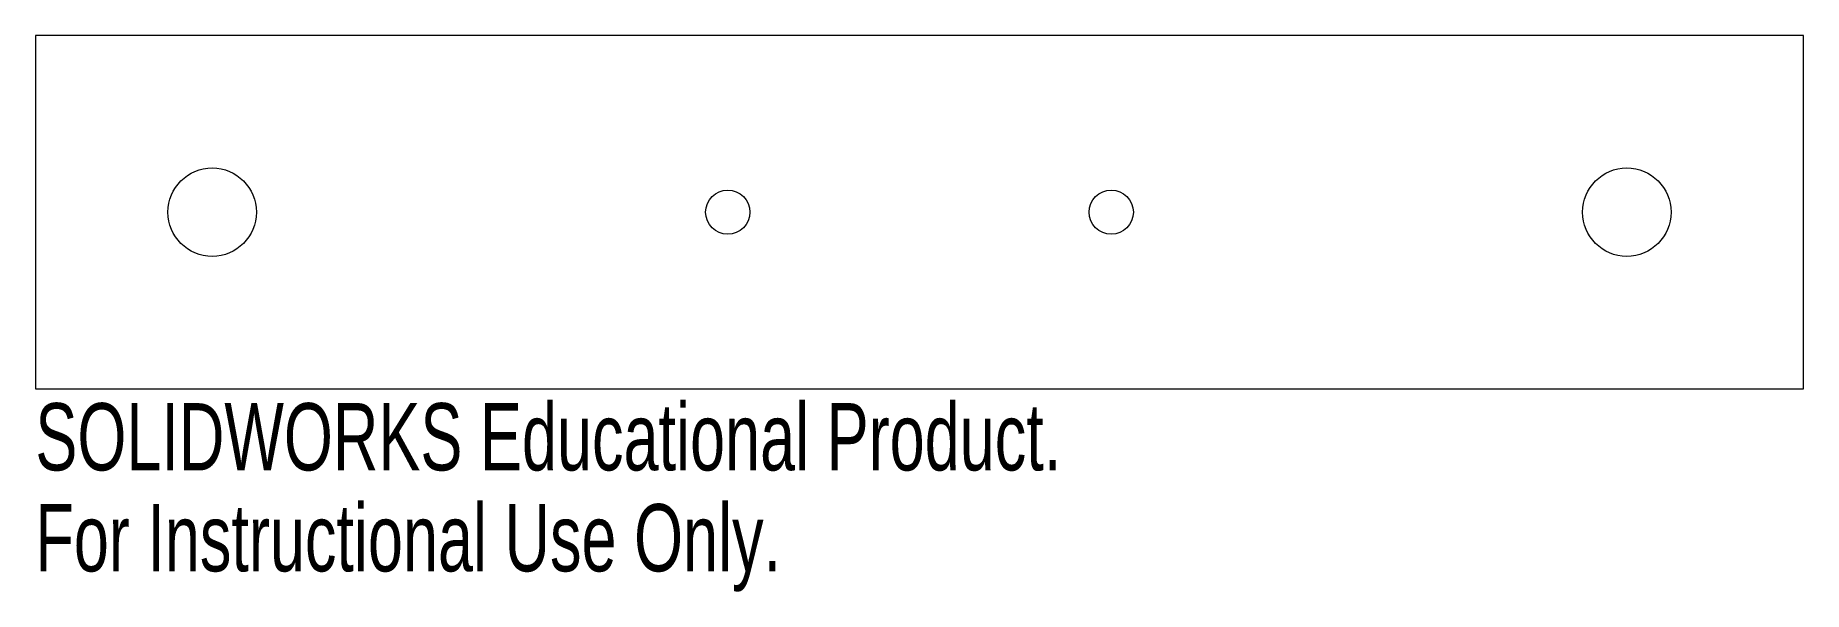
# Model space of a CAD drawing. Header units: inches. Extents: x -2.5 to 2.5, y -1.07 to 0.5.
import ezdxf

# ---------------------------------------------------------------- set-up
doc = ezdxf.new("R2010")
doc.units = ezdxf.units.IN
doc.header["$MEASUREMENT"] = 0
doc.styles.add('SLDTEXTSTYLE0', font='TXT', dxfattribs={"width": 0.7})

msp = doc.modelspace()

# ---------------------------------------------------------------- linework, layer by layer
at = {"color": 7, "linetype": 'Continuous', "lineweight": 15}
for p, q in [((2.5, 0.5), (-2.5, 0.5)), ((-2.5, 0.5), (-2.5, -0.5)), ((2.5, -0.5), (2.5, 0.5)), ((-2.5, -0.5), (2.5, -0.5))]:
    msp.add_line(p, q, dxfattribs=at)
for centre, radius in [((-2, 0), 0.125), ((2, 0), 0.125), ((-0.5423, 0), 0.0625), ((0.5423, 0), 0.0625)]:
    msp.add_circle(centre, radius, dxfattribs=at)

# ---------------------------------------------------------------- texts
at = {"color": 7, "linetype": 'Continuous', "char_height": 0.1903, "attachment_point": 1, "style": 'SLDTEXTSTYLE0'}
for s, insert in [('SOLIDWORKS Educational Product.', (-2.5, -0.5401)), ('For Instructional Use Only.', (-2.5, -0.8256))]:
    msp.add_mtext(s, dxfattribs=dict(at, insert=insert))

doc.saveas('drawing.dxf')
